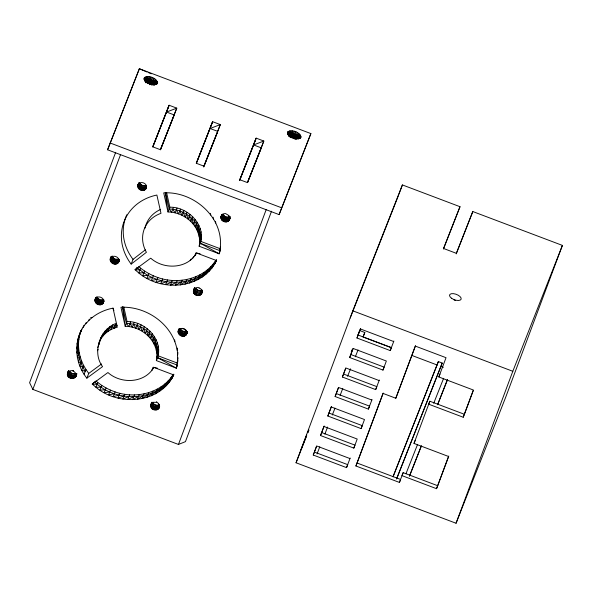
<?xml version="1.0" encoding="UTF-8"?>
<svg xmlns="http://www.w3.org/2000/svg" width="592" height="592" viewBox="0 0 592 592"><rect width="100%" height="100%" fill="white"/><g stroke="black" fill="none" stroke-linecap="round" stroke-linejoin="round"><path stroke-width="0.89" d="M177.186 365.9L176.305 368.128L156.355 360.587C158.434 350.716 157.457 339.919 149.273 332.911C143.19 326.991 134.85 323.528 126.362 323.358L122.692 306.885M157.531 347.837L157.968 354.401L157.524 357.62L176.305 368.128L177.237 364.901M156.355 360.587C165.457 341.865 146.15 320.975 127.065 321.582L125.193 326.333C140.504 326.384 155.703 338.35 156.799 354.09L158.671 349.339M219.965 251.541L219.092 253.768L199.141 246.228C201.221 236.349 200.237 225.552 192.052 218.544C185.969 212.632 177.63 209.161 169.149 208.998L165.471 192.518M200.318 233.47L200.747 240.034L200.311 243.26L219.092 253.768L220.49 248.921M199.141 246.228C208.243 227.498 188.937 206.608 169.852 207.215L167.98 211.966C183.283 212.017 198.483 223.991 199.578 239.723L201.45 234.98M68.539 370.784C62.086 382.232 84.249 378.998 73.201 370.895L73.208 370.414L73.031 370.851M151.448 402.967C147.156 414.726 166.84 409.279 156.406 401.716M199.178 287.978C195.175 285.499 190.491 293.351 196.477 295.164C201.613 297.524 204.225 289.333 199.097 287.949M176.305 368.128L177.696 359.433L177.274 348.037M156.673 344.588L156.362 350.804L158.234 346.054M199.452 230.221L199.149 236.437L201.021 231.687M79.75 334.746C77.167 345.018 78.81 356.073 83.627 365.434L81.755 370.185L85.278 371.302C77.582 359.44 75.28 343.656 81.06 330.558C73.563 345.928 76.087 364.946 86.861 378.162L102.557 366.626C91.96 352.551 99.789 329.522 115.832 323.498L113.96 328.249C108.78 330.232 104.185 333.77 101.18 338.461L100.818 338.343C103.837 331.772 109.875 326.777 116.787 324.764M177.681 354.978L177.911 352.499M201.717 290.169L201.768 289.666C205.113 298.412 189.632 296.599 194.228 288.607M145.802 81.859L144.048 78.484L145.861 81.304L146.194 80.86L144.352 77.7L144.167 79.395L145.802 81.859L144.352 77.7C148.585 74.955 157.035 77.915 157.583 83.146L156.162 84.338L153.972 84.989M145.565 81.711L144.167 79.395C146.453 83.346 151.789 85.218 156.162 84.338L153.839 84.893L154.231 83.894C152.98 81.141 148.962 79.654 146.194 80.86L145.07 77.101L146.794 80.549L145.95 82.821M297.976 138.891L299.522 138.521L300.943 137.329C300.396 132.097 291.945 129.137 287.712 131.883L287.527 133.577L288.955 135.968M184.526 336.034L187.39 331.823L186.221 334.791L187.405 331.986L186.628 333.955C188.596 329.211 180.279 325.874 178.399 330.743L179.354 328.782L179.813 330.839L178.266 332.8C177.467 325.467 189.98 328.863 186.221 334.791C182.558 339.209 175.188 333.089 179.272 328.516M177.696 359.433L177.955 357.783M177.474 365.16L156.799 357.368L157.968 351.123M220.261 250.793L199.578 243.009L200.747 236.756M221.038 217.456L222.215 215.466L222.592 216.48C218.122 222.126 223.051 210.648 226.714 214.267C229.178 215.081 230.739 218.285 229 220.424C225.589 224.812 218.004 218.936 222.17 214.482C219.972 219.025 222.266 223.902 224.057 215.658L223.399 214.755L221.526 219.506M178.236 331.801L179.354 328.782M221.179 216.383L220.964 217.39L222.133 214.422L221.179 216.383L221.726 215.429M219.092 253.768L220.557 247.005M177.415 363.007L177.963 360.558M99.685 341.369L98.975 344.529L99.678 342.746M100.033 341.17L103.052 333.718M151.478 403.034L150.731 406.504L152.277 404.551L151.9 403.537L150.649 405.461L151.989 402.16M76.198 375.143L76.634 373.537M221.134 218.5L223.006 213.749M79.047 336.53L81.763 329.122M68.605 370.733L67.666 373.012L68.62 371.051C68.383 375.039 74.2 377.259 76.657 374.085L74.74 377.785L76.375 373.626M119.347 260.302C118.015 268.102 106.316 262.33 111.392 256.366M187.449 331.735L186.717 333.888L187.301 332.408M76.538 374.566L75.983 376.157L76.568 374.669M119.318 260.199L118.763 261.79C120.294 257.461 113.649 254.168 110.941 257.742M228.608 215.547C230.406 216.191 228.993 221.874 230.051 217.937L229 220.424L229.977 218.071M107.581 149.783L139.357 68.753L310.881 133.585L279.098 214.607L107.581 149.783L139.357 68.753L147.001 71.995M115.662 152.329L29.6 382.728L32.849 389.41L178.466 444.451L185.459 441.632L271.521 211.233M146.764 82.673L147.615 80.401L147.526 76.59L148.599 80.423L147.467 83.442M32.849 389.41L120.531 154.682M148.548 83.627L150.812 77.071L150.782 80.949L149.369 84.73M150.701 84.441L152.514 77.656L148.918 83.746M151.626 85.019L154.112 78.433L149.998 84.131M152.655 84.893L155.504 79.335L152.758 81.992L151.012 84.634M153.439 84.789L154.001 83.272L156.606 80.327L153.498 82.628L152.04 84.967M289.592 136.249L290.154 134.732L289.51 130.906L290.975 134.584L290.124 136.848M290.827 137.625L291.96 134.606L292.478 130.891L293.04 134.791L291.908 137.81M178.466 444.451L266.148 209.716M293.01 138.158L295.874 131.838L294.061 138.624M294.986 139.201L297.473 132.615L293.358 138.313M296.015 139.076L298.864 133.518L296.118 136.175L294.372 138.817M296.799 138.972L297.362 137.455L299.966 134.51L296.858 136.804L295.401 139.15M279.098 214.607L310.881 133.585M459.999 206.704L443.541 248.477L456.343 253.317L472.801 211.544L562.4 245.406L505.642 397.358L456.055 523.247L296.052 462.774L352.81 310.822L402.397 184.933L459.999 206.704L443.438 249.032M398.904 194.287L402.397 184.933M313.257 455.041L314.426 452.073L347.704 464.646L346.535 467.621L313.257 455.041L316.646 445.968L349.924 458.548M320.538 435.534L323.928 426.462L357.213 439.042L353.824 448.114L320.538 435.534L324.172 425.966M327.827 416.028L331.217 406.956L364.494 419.536L361.105 428.608L327.827 416.028L331.461 406.467M335.109 396.529L336.278 393.554L369.563 406.134L368.394 409.102L335.109 396.529L338.498 387.457L371.783 400.029M342.398 377.023L343.567 374.055L376.845 386.628L375.676 389.603L342.398 377.023L345.787 367.95L379.065 380.53M349.687 357.516L353.069 348.444L386.354 361.024L382.965 370.096L349.687 357.516L353.01 348.777M356.969 338.01L358.138 335.042L391.416 347.622L390.246 350.59L356.969 338.01L360.358 328.937L393.636 341.517M314.426 452.073L316.579 446.294M336.278 393.554L338.439 387.782M343.567 374.055L345.721 368.276M358.138 335.042L360.602 328.449M357.997 334.85L359.692 330.551L364.813 332.489L363.118 337.018L391.504 347.748M346.535 467.621L350.168 458.053M368.394 409.102L372.028 399.541M375.676 389.603L379.309 380.034M390.246 350.59L393.88 341.022M355.91 465.985L357.08 463.018L400.599 479.461L399.43 482.436L355.91 465.985L383.017 393.406L395.819 398.246L415.517 345.684M357.08 463.018L383.224 393.029M395.819 398.246L415.303 346.083L446.028 357.694L438.82 376.971L473.385 390.032L463.218 417.249L428.66 404.188L429.829 401.221L464.387 414.282L473.282 390.468M472.801 211.544L456.24 253.872M393.088 476.723L438.369 361.579L442.209 363.037L396.588 479.039M399.43 482.436L403.137 472.66L437.703 485.721L448.78 456.062M403.137 472.66L401.968 475.628L436.533 488.689L448.558 456.484L414 443.423L429.829 401.221M456.055 523.247L512.813 371.288L562.4 245.406M221.253 216.295L221.8 214.852M194.257 288.659L193.643 290.087L194.28 288.778M152.847 146.823L169.105 105.243L176.786 108.144L160.543 149.724M225.966 216.909L223.961 221.637C225.271 213.771 226.292 218.907 230.125 216.406M152.862 146.823L169.105 105.243L152.729 146.809L160.41 149.709L174.24 114.944L166.567 112.043L176.786 108.144L160.41 149.709M138.565 183.453C134.828 188.426 143.878 193.665 146.298 188.078C148.022 183.254 139.86 180.153 137.98 184.933L138.935 182.972C138.75 186.539 143.412 188.826 146.224 186.746L145.055 189.714L146.587 186.754M139.061 182.551L137.766 185.94L139.016 184.023M81.533 329.803L77.878 339.497L78.203 340.851M139.483 182.832L137.847 186.991L139.394 185.03M80.357 332.341L84.012 325.245M111.326 256.417L110.445 258.645L111.4 256.684C111.163 260.672 116.979 262.892 119.436 259.718L117.519 263.418L119.155 259.266M78.899 339.068L77.034 343.819L77.818 345.262M111.4 256.684L110.23 259.651L111.481 257.727M111.955 256.543L110.312 260.695L111.858 258.741M95.778 297.813C92.049 302.793 101.091 308.032 103.519 302.445C105.235 297.621 97.081 294.52 95.194 299.3L96.148 297.339C95.971 300.906 100.625 303.185 103.437 301.106L101.321 304.591L103.193 299.841L99.848 299.811L97.31 297.613L95.438 302.364L97.251 300.307M96.148 297.339L94.979 300.307L96.237 298.383M83.139 327.472L86.321 322.418M140.038 185.947L138.225 188.004L140.097 183.254L140.741 184.164L138.868 188.915L140.903 186.695M96.933 296.599L95.068 301.35L96.607 299.397M112.184 255.944L112.561 256.958L110.689 261.708L112.502 259.651M78.521 343.478L76.649 348.229L77.915 349.724M140.741 184.164L141.606 184.911L139.734 189.662L141.932 187.227M68.746 370.622L68.161 372.109L70.936 370.607L73.201 370.895M68.62 371.051L67.451 374.018L68.702 372.094M112.561 256.958L113.205 257.868L111.333 262.619L113.368 260.399M112.606 259.74L113.309 257.964M85.736 323.898L88.726 320.605L89.311 319.118M69.168 370.903L67.532 375.062L69.079 373.108M97.954 298.531L96.082 303.282L98.117 301.054M78.618 347.941L76.745 352.691L78.477 354.186M146.224 186.746L144.108 190.224L145.98 185.474L142.635 185.444L140.763 190.195L143.057 187.509M113.205 257.868L114.071 258.615L112.199 263.366L114.397 260.931M98.82 299.278L96.947 304.022L99.145 301.587M143.76 185.725L141.888 190.476L144.196 187.516M69.723 374.018L67.91 376.075L69.782 371.325L70.418 372.235L68.554 376.986L70.589 374.766M118.689 260.45L116.572 263.936L118.444 259.185L115.1 259.148L113.227 263.899L115.521 261.213M79.18 352.41L77.308 357.161L79.506 358.619M99.848 299.811L97.976 304.554L100.27 301.868M144.899 185.733L143.027 190.483L145.277 187.257M70.418 372.235L71.284 372.982L69.419 377.733L71.617 375.298M116.224 259.429L114.352 264.18L116.661 261.227M100.973 300.092L99.101 304.836L101.41 301.883M75.909 374.817L73.793 378.295L75.665 373.552L72.32 373.515L70.448 378.266L72.742 375.58M117.364 259.444L115.492 264.195L117.741 260.968M146.387 187.494L145.802 188.981L146.468 187.435M102.113 300.1L100.24 304.85L102.49 301.624M73.438 373.796L71.573 378.547L73.882 375.587M80.209 356.843L78.336 361.594L80.993 362.977M119.147 260.465L118.267 262.685L119.266 260.369M74.585 373.811L72.712 378.562L74.962 375.328M103.911 299.922L102.268 304.073L103.807 301.113M103.896 301.121L103.015 303.348L104.014 301.025M76.782 373.663L75.487 377.052L76.819 373.959M81.696 361.194L79.824 365.945L82.924 367.218M84.108 374.27L85.981 369.519L83.627 365.434M98.516 344.337L101.521 336.559M97.806 347.497L98.686 345.269M131.165 264.113A51.097 45.199 21.5 0 1 156.88 195.049L160.98 213.32A32.308 28.579 21.5 0 0 146.416 252.303L131.165 264.113L133.03 259.363A51.097 45.199 21.5 0 1 126.792 214.755M104.969 331.083L103.104 335.834L102.349 335.494M97.532 350.745L98.117 349.265M86.861 378.162L88.733 373.411L101.572 363.969M107.248 328.715L105.376 333.466L104.273 332.867M109.838 326.643L107.966 331.394L106.545 330.499M112.717 324.897L110.845 329.648L109.135 328.427M138.743 266.563L140.593 268.161L138.72 272.912C161.512 292.278 202.767 289.192 216.546 260.569L196.596 253.028C187.516 269.079 163.651 269.878 150.716 258.171L135.028 269.708L138.72 272.912L143.871 272.823C166.226 288.459 202.442 285.033 216.443 259.91M95.963 380.922L97.806 382.528L95.934 387.279C118.726 406.645 159.988 403.559 173.767 374.936L153.816 367.395C144.729 383.438 120.872 384.245 107.936 372.538L92.241 384.075L95.934 387.279L101.091 387.19C123.439 402.826 159.662 399.4 173.663 374.277M140.593 268.161L144.574 271.047L142.702 275.798L148.111 275.369M97.806 382.528L101.787 385.407L99.922 390.158L105.324 389.736M173.449 207.466L171.576 212.217L169.149 208.998M144.574 271.047L148.814 273.585L146.942 278.336L152.566 277.544M130.669 321.833L128.797 326.584L126.362 323.358M101.787 385.407L106.027 387.952L104.155 392.703L109.779 391.911M177.023 208.118L175.151 212.868L172.746 209.25M134.243 322.485L132.371 327.235L129.966 323.617M148.814 273.585L153.269 275.761L151.397 280.512L157.191 279.335M180.523 209.154L178.651 213.904L176.32 209.901M106.027 387.952L110.482 390.128L108.61 394.879L114.411 393.695M137.736 323.513L135.871 328.264L133.54 324.261M183.89 210.56L182.018 215.31L179.82 210.93M215.791 260.391C203.752 279.076 178.125 284.73 157.894 277.552L156.022 282.303L161.949 280.719M141.111 324.919L139.238 329.67L137.041 325.297M203.929 166.16L220.305 124.594L212.624 121.686L196.248 163.251L203.929 166.16L217.427 132.245L203.729 167.025M173.012 374.758C160.965 393.443 135.339 399.097 115.107 391.919L113.242 396.662L119.17 395.079M187.087 212.313L185.215 217.064L183.194 212.336M162.652 278.936L160.78 283.686L166.796 281.681M144.3 326.68L142.435 331.431L140.408 326.703M190.054 214.393L188.182 219.144L186.384 214.097M119.865 393.303L118 398.046L124.009 396.048M147.275 328.76L145.403 333.511L143.604 328.456M167.492 279.905L165.619 284.648L171.68 282.221M192.755 216.768L190.883 221.512L189.351 216.176M124.712 394.265L122.84 399.015L128.893 396.588M149.976 331.128L148.104 335.879L146.572 330.536M195.153 219.395L193.281 224.146L192.052 218.544M172.376 280.445L170.511 285.196L176.557 282.332M152.366 333.762L150.494 338.513L149.273 332.911M197.203 222.244L195.33 226.995L194.45 221.179M129.596 394.805L127.724 399.556L133.777 396.699M154.416 336.611L152.544 341.362L151.663 335.546M198.875 225.278L197.003 230.029L196.5 224.028M177.26 280.556L175.387 285.307L181.381 282.014M156.096 339.638L154.223 344.389L153.713 338.395M134.473 394.916L132.601 399.667L138.602 396.381M200.155 228.438L198.283 233.189L198.172 227.054M157.376 342.805L155.504 347.556L155.393 341.421M182.084 280.231L180.212 284.981L186.117 281.259M139.305 394.598L137.433 399.348L143.338 395.626M199.578 243.009L201.45 238.258M195.989 252.777L194.82 255.744L196.085 253.309M186.82 279.483L184.948 284.234L190.713 280.09M156.799 357.368L158.663 352.617M153.21 367.144L152.033 370.111L153.298 367.676M144.034 393.843L142.169 398.594L147.926 394.457M191.416 278.307L189.544 283.057L195.123 278.506M148.629 392.674L146.757 397.424L152.336 392.873M195.826 276.723L193.954 281.474L199.304 276.531M153.039 391.09L151.167 395.841L156.525 390.89M194.146 289.192L194.731 287.705M194.768 287.867L193.429 291.094L194.687 289.17L194.598 288.126M200.007 274.747L198.135 279.498L203.226 274.17M193.614 292.056L195.168 288.097M178.458 330.81L179.08 329.226M178.266 332.8L179.901 328.641M193.984 293.047L195.856 288.297L198.35 290.413L201.606 290.42L199.741 295.171M224.057 215.658L224.805 216.354L222.932 221.105C223.761 216.798 229.067 220.883 229.999 216.953M223.184 220.816L224.805 216.354M194.62 293.928L196.492 289.177M157.228 389.114L155.356 393.858L160.447 388.537M150.731 406.504L152.366 402.353M179.813 330.839L180.456 331.757L178.643 333.814L180.516 329.063L181.152 329.973L179.28 334.724L181.322 332.504C183.557 335.546 189.166 329.515 185.474 335.523L187.39 331.823M203.929 272.387L202.057 277.137L206.852 271.454M195.471 294.653L197.343 289.902M181.152 329.973L182.018 330.721L180.146 335.472L182.351 333.037M226.958 217.168L225.086 221.919L227.395 218.959M152.277 404.551L152.921 405.461L151.108 407.518L152.98 402.767L153.624 403.685L151.752 408.428L153.787 406.208L155.94 407.022L159.107 406.26L156.991 409.745L155.911 410.004L157.783 405.254L158.863 404.995L156.991 409.745A4.462 3.952 21.5 0 0 159.063 404.625L158.293 403.618M225.36 221.563L227.091 217.175M196.477 295.164L198.35 290.413M161.15 386.754L159.278 391.504L164.073 385.821M184.452 336.049L186.399 331.283L183.054 331.254L181.182 336.004L183.476 333.318M228.098 217.183L226.225 221.933L228.475 218.7M153.624 403.685L154.49 404.432L152.618 409.176L154.815 406.741M207.555 269.678L205.683 274.429L210.145 268.413M226.492 221.563L228.231 217.168M197.573 295.43L199.445 290.679M229.178 216.924L227.306 221.667L229.422 218.189M184.171 331.535L182.299 336.286L184.615 333.326M227.55 221.297L229.304 216.894M157.783 405.254L155.518 404.958L153.646 409.708L155.94 407.022M198.69 295.43L200.562 290.679M229.888 216.998L228.253 221.156L229.829 218.122M210.841 266.629L208.976 271.38L213.068 265.068M185.318 331.542L183.446 336.293L185.696 333.067M229.496 219.528L230.081 218.041M164.768 384.038L162.904 388.789L167.358 382.78M156.643 405.239L154.771 409.99L157.08 407.037M200.658 294.661L202.212 290.702M201.376 293.943L202.316 291.567M186.561 332.586L185.392 335.553M213.771 263.285L211.899 268.035L215.599 261.449M168.061 380.996L166.189 385.747L170.281 379.435M220.601 247.981L220.017 249.461C224.916 218.122 193.843 190.987 163.725 192.888L167.98 211.966L165.264 192.563M216.065 260.265L214.43 264.424L216.62 259.873M159.574 405.076L157.938 409.227L159.47 406.267M247.449 182.602L263.825 141.037L256.144 138.136L239.775 179.702L247.449 182.602L261.287 147.845L263.825 141.037L253.605 144.944L239.568 180.567L256.144 138.136L253.605 144.944L261.287 147.845L247.582 182.625M159.559 406.275L158.686 408.502L159.685 406.179M170.984 377.652L169.112 382.402L172.82 375.816M173.286 374.632L171.65 378.784L173.841 374.24M350.168 318.052L398.586 195.138M301.032 449.594L306.789 434.987M307.803 432.404L308.824 429.829M296.052 462.774L306.508 436.223M307.855 432.796L308.869 430.229M351.226 352.04L352.24 349.458M317.068 453.923L319.776 446.805M324.86 434.151L327.568 427.039M332.304 415.007L335.013 408.125M340.097 395.471L342.805 388.359M347.541 376.32L350.59 368.823M355.333 356.791L358.042 349.916M363.118 336.781L364.813 332.489M382.965 370.096L384.134 367.129L350.856 354.549M361.105 428.608L362.274 425.641L328.997 413.061M353.824 448.114L354.993 445.147L321.708 432.567M392.999 476.76L438.369 361.579M396.84 478.21L442.209 363.037M438.82 376.971L439.989 374.003M414 443.423L415.17 440.455M405.949 473.755L417.545 444.496M433.714 403.27L443.615 378.31M409.449 476.064L421.304 445.983M437.555 404.721L447.374 379.798M409.538 476.027L421.386 445.946M437.636 404.691L447.456 379.761M463.218 417.249L464.387 414.282M436.533 488.689L437.703 485.721M186.132 334.835L187.205 332.142M186.843 332.963L187.39 331.631M146.032 82.17L146.794 80.549L146.15 76.723L147.615 80.401L146.357 82.747M289.392 136.345L290.154 134.732L288.43 131.283L289.555 135.043L289.399 136.663L288.067 134.569C290.842 137.662 295.415 139.423 299.522 138.521M150.945 404.41L153.054 402.308L156.399 402.338M289.717 136.93L290.975 134.584L290.887 130.773L291.96 134.606L290.62 136.863M153.121 84.826L154.001 83.272L157.346 81.333L154.231 83.894L157.679 82.295L154.179 84.449L157.072 83.842L153.839 84.893M296.481 139.009L297.362 137.455L300.706 135.516L297.539 138.632L300.433 138.025L298.005 138.817M147.26 82.68L148.599 80.423L149.117 76.708L149.68 80.608L147.83 83.509M200.2 294.683L201.465 292.596M192.674 258.216L193.621 256.662M291.19 137.692L293.04 134.791L294.172 131.254L294.143 135.131L292.278 137.929M179.435 329.833L178.185 331.749M199.141 294.994L200.044 293.699M155.911 410.004L158.16 406.778M190.195 260.399L191.238 258.926M194.028 291.493L195.057 290.184L194.687 289.17M224.235 221.312L226.255 218.951M193.887 293.158L195.7 291.101L197.595 292.374M195.397 294.816L196.5 293.595M224.102 218.137L222.067 220.357L223.236 217.39L222.592 216.48L221.423 219.447L223.236 217.39L225.13 218.67M194.531 294.069L196.566 291.849M221.674 215.481L222.422 214.748M88.726 320.605C95.334 314.115 103.955 309.89 113.02 308.143L113.871 310.689M112.014 326.673L113.96 328.249L117.164 325.393M137.721 267.392L135.028 269.708L139.89 269.945L143.871 272.823M94.942 381.751L92.241 384.075L97.103 384.304L101.091 387.19M133.03 259.363L145.38 249.802M154.179 84.449L157.583 83.146M300.943 137.329L297.539 138.632L301.039 136.478L297.591 138.077C296.34 135.324 292.322 133.836 289.555 135.043L287.712 131.883L289.222 135.487L287.409 132.66L289.162 136.042L287.527 133.577L288.926 135.894M113.96 328.249L117.275 327.221L113.02 308.143M90.628 317.63L92.078 317.615M196.596 253.028L200.118 253.79M153.816 367.395L157.339 368.157M110.119 142.983L281.644 207.807M201.014 241.477L220.128 248.699M352.81 310.822L512.813 371.288M412.15 355.555L437.103 364.983M440.944 366.433L443.341 367.343M158.227 355.844L177.348 363.066M153.269 275.761L157.894 277.552M110.482 390.128L115.107 391.919M148.703 72.72L151.249 73.793M141.606 184.911L142.635 185.444M114.071 258.615L115.1 259.148M182.018 330.721L183.054 331.254M154.49 404.432L155.518 404.958M71.284 372.982L72.32 373.515M224.93 216.391L225.833 216.887M180.456 331.757L181.322 332.504M152.921 405.461L153.787 406.208M136.811 267.273L139.89 269.945M94.646 382.173L97.103 384.304M85.981 369.519L88.733 373.411M146.461 82.577L145.639 81.393L146.239 82.554M177.2 350.508C172.953 324.505 146.638 306.057 120.938 307.255L125.193 326.333L122.477 306.93M210.323 213.364L210.796 215.029M166.559 192.474L169.852 207.215M123.78 306.841L127.065 321.582M213.105 217.227L213.49 218.951M215.495 221.297L215.769 223.066M174.67 339.882L174.84 341.695M144.988 228.201A32.308 28.579 21.5 0 1 160.543 209.479M454.086 299.966A6.157 2.871 20.5 0 1 455.522 300.581M212.624 121.686L196.381 163.274L212.624 121.686M220.305 124.594L217.76 131.394L210.086 128.494L220.305 124.594M145.625 81.763L144.707 80.386L145.595 81.785M451.578 298.272A6.157 2.871 20.5 0 0 461.124 299.226A6.157 2.871 20.5 0 0 453.398 293.647A6.157 2.871 20.5 0 0 451.578 298.272"/></g></svg>
